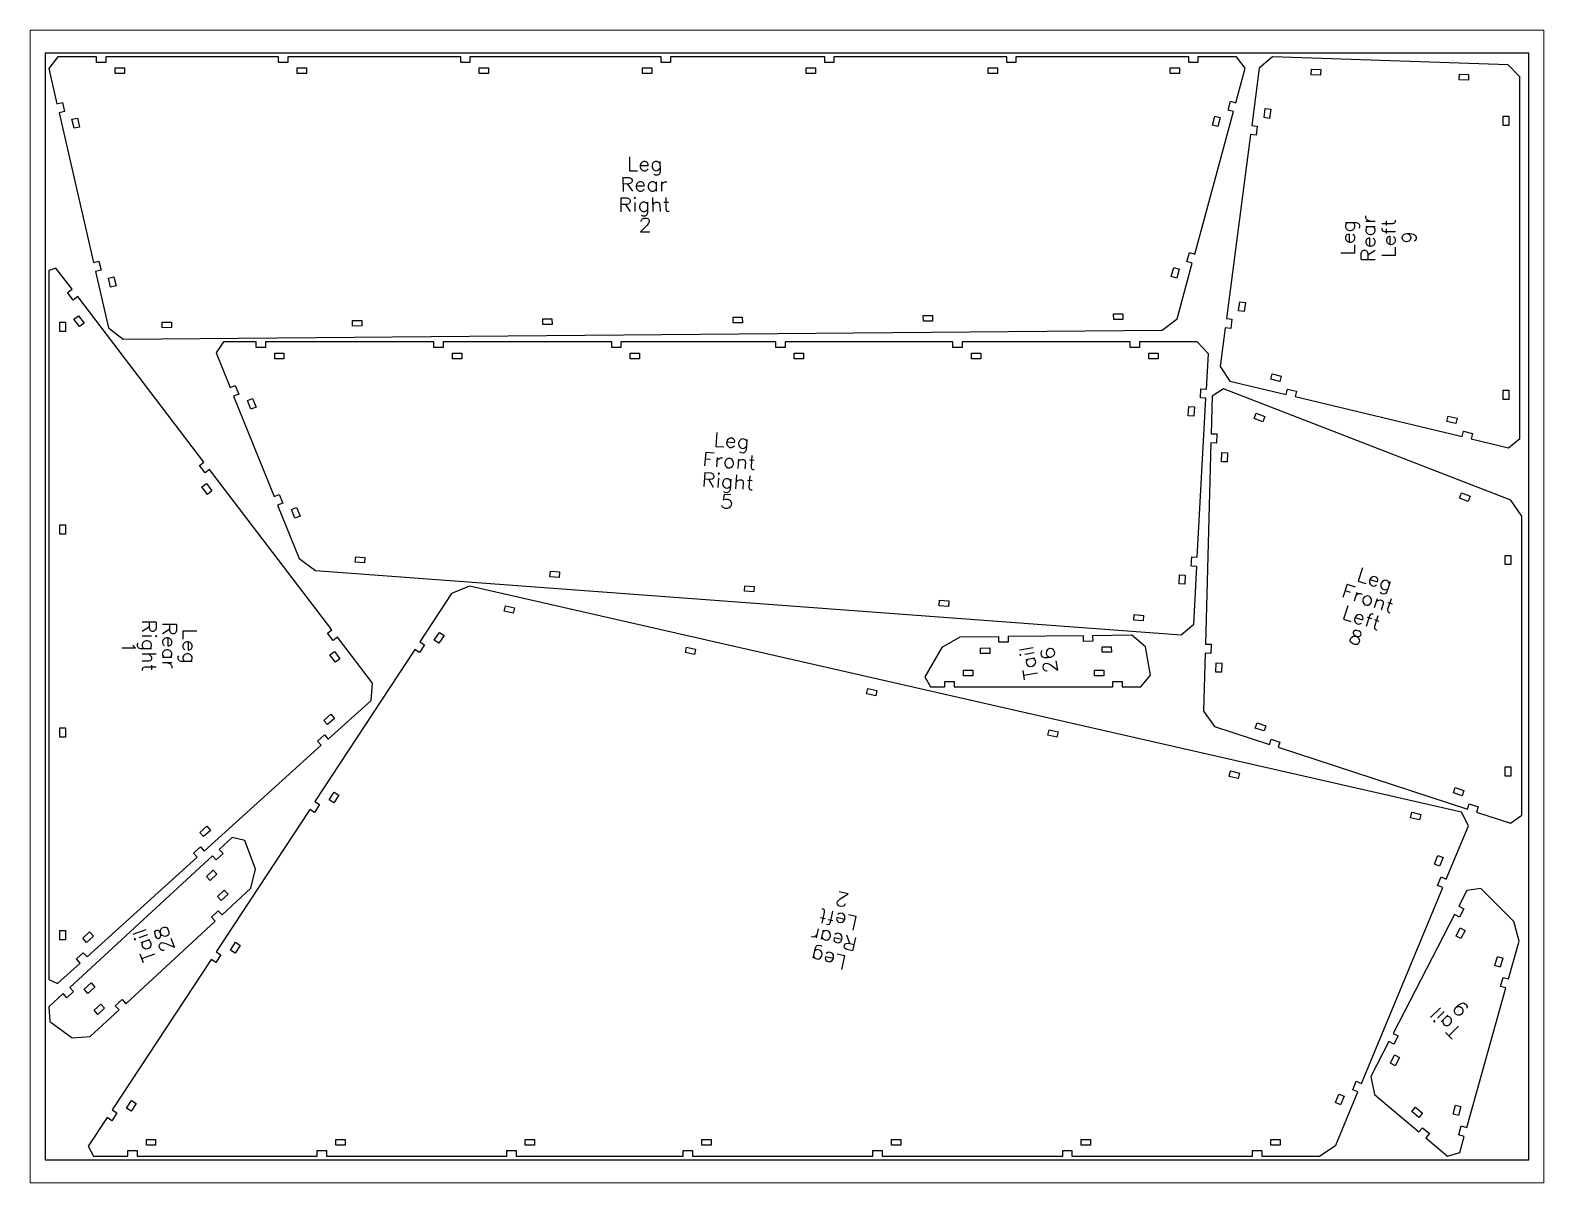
# Paper-space layout 'Layout' of a CAD drawing. Header units: millimetres, sheet in inches. Extents: x 0 to 10.5, y 0 to 8.
# The model-space entities are those that its viewports show. They can reach past a viewport. Long polylines and large blocks are cut down to what shows.
import ezdxf

# ---------------------------------------------------------------- set-up
doc = ezdxf.new("R2010")
doc.units = ezdxf.units.MM
doc.header["$MEASUREMENT"] = 0
for name, color, linetype, true_color in [('leg_front_left_cuts', 1, 'Continuous', 0xff0000), ('leg_front_left_marks', 2, 'Continuous', 0xffff00), ('leg_front_right_cuts', 1, 'Continuous', 0xff0000), ('leg_front_right_marks', 2, 'Continuous', 0xffff00), ('leg_rear_left_cuts', 1, 'Continuous', 0xff0000), ('leg_rear_left_marks', 2, 'Continuous', 0xffff00), ('leg_rear_right_cuts', 1, 'Continuous', 0xff0000), ('leg_rear_right_marks', 2, 'Continuous', 0xffff00), ('Sheet', 18, 'Continuous', 0x000000), ('tail_cuts', 1, 'Continuous', 0xff0000), ('tail_marks', 2, 'Continuous', 0xffff00)]:
    doc.layers.add(name, color=color, linetype=linetype, true_color=true_color)

msp = doc.modelspace()

# ---------------------------------------------------------------- linework, layer by layer
at = {"layer": 'leg_front_left_cuts', "color": 1, "true_color": 0xff0000}
for points in [[(630.51, 233.79), (660.12, 224.1), (661.05, 226.95), (665.8, 225.4), (664.87, 222.54), (766.93, 189.14), (767.87, 191.99), (772.62, 190.44), (771.69, 187.58), (790.17, 181.53), (796.21, 185.91), (796.21, 347.25), (790.29, 355.89), (635.36, 415.97), (629.27, 411.92), (628.72, 391.71), (631.72, 391.63), (631.58, 386.63), (628.58, 386.71), (625.63, 278.25), (628.63, 278.17), (628.49, 273.17), (625.5, 273.25), (624.65, 242.11)], [(657.57, 400.92), (656.49, 398.12), (651.83, 399.93), (652.91, 402.73)], [(634.44, 381.55), (637.44, 381.47), (637.31, 376.47), (634.31, 376.55)], [(768.4, 357.95), (767.31, 355.15), (762.65, 356.96), (763.74, 359.75)], [(790.21, 321.1), (787.21, 321.1), (787.21, 326.1), (790.21, 326.1)], [(631.36, 268.09), (634.36, 268.01), (634.22, 263.01), (631.22, 263.09)], [(652.48, 232.91), (653.41, 235.76), (658.16, 234.21), (657.23, 231.36)], [(790.21, 207.06), (787.21, 207.06), (787.21, 212.06), (790.21, 212.06)], [(759.3, 197.95), (760.23, 200.8), (764.98, 199.25), (764.05, 196.4)]]:
    msp.add_lwpolyline(points, close=True, dxfattribs=at)
at = {"layer": 'leg_front_left_marks', "color": 2, "true_color": 0xffff00}
for points in [[(710.32, 319.33), (707.99, 312.21)], [(701.98, 310.49), (699.65, 303.36)], [(701.98, 310.49), (706.39, 309.05)], [(707.99, 312.21), (712.06, 310.87)], [(714.31, 313.14), (714.09, 312.47)], [(714.09, 312.47), (714.09, 311.34)], [(714.09, 311.34), (714.55, 310.44)], [(714.98, 314.05), (714.31, 313.14)], [(714.31, 313.14), (718.38, 311.81)], [(714.55, 310.44), (715.12, 309.87)], [(715.88, 314.51), (714.98, 314.05)], [(716.67, 314.63), (715.88, 314.51)], [(717.69, 314.29), (716.67, 314.63)], [(716.93, 309.66), (717.83, 310.11)], [(718.26, 313.73), (717.69, 314.29)], [(718.49, 313.28), (718.26, 313.73)], [(718.38, 311.81), (718.61, 312.49)], [(718.61, 312.49), (718.49, 313.28)], [(720.42, 311.15), (720.2, 310.47)], [(720.2, 310.47), (720.2, 309.34)], [(721.09, 312.05), (720.42, 311.15)], [(721.99, 312.51), (721.09, 312.05)], [(722.78, 312.63), (721.99, 312.51)], [(723.8, 312.29), (722.78, 312.63)], [(725.16, 311.85), (723.38, 306.42)], [(724.37, 311.73), (723.8, 312.29)], [(724.83, 310.83), (724.37, 311.73)], [(700.87, 307.1), (703.58, 306.21)], [(707.31, 306.12), (705.76, 301.36)], [(706.65, 304.08), (707.32, 304.99)], [(707.32, 304.99), (708.22, 305.44)], [(708.22, 305.44), (709.01, 305.56)], [(709.01, 305.56), (710.03, 305.23)], [(710.72, 302.75), (710.5, 302.07)], [(710.5, 302.07), (710.5, 300.94)], [(711.39, 303.65), (710.72, 302.75)], [(712.29, 304.11), (711.39, 303.65)], [(713.08, 304.23), (712.29, 304.11)], [(714.1, 303.89), (713.08, 304.23)], [(714.67, 303.33), (714.1, 303.89)], [(715.13, 302.43), (714.67, 303.33)], [(715.12, 309.87), (716.14, 309.54)], [(715.13, 301.3), (715.13, 302.43)], [(716.14, 309.54), (716.93, 309.66)], [(718.17, 302.56), (716.62, 297.81)], [(719.08, 301.89), (719.87, 302.01)], [(719.87, 302.01), (720.89, 301.67)], [(720.45, 305.5), (719.88, 306.06)], [(720.2, 309.34), (720.66, 308.44)], [(721.47, 305.17), (720.45, 305.5)], [(720.66, 308.44), (721.23, 307.87)], [(721.23, 307.87), (722.25, 307.54)], [(722.26, 305.28), (721.47, 305.17)], [(722.25, 307.54), (723.04, 307.66)], [(722.71, 305.51), (722.26, 305.28)], [(723.38, 306.42), (722.71, 305.51)], [(723.04, 307.66), (723.94, 308.12)], [(725.74, 302.72), (723.85, 296.94)], [(702.29, 298.81), (699.96, 291.69)], [(707.85, 293.99), (706.95, 293.53)], [(708.64, 294.11), (707.85, 293.99)], [(709.66, 293.77), (708.64, 294.11)], [(710.23, 293.21), (709.66, 293.77)], [(710.5, 300.94), (710.96, 300.04)], [(710.96, 300.04), (711.53, 299.48)], [(711.53, 299.48), (712.55, 299.14)], [(712.55, 299.14), (713.34, 299.26)], [(713.34, 299.26), (714.24, 299.72)], [(714.74, 294.37), (714.07, 293.46)], [(714.24, 299.72), (714.91, 300.62)], [(715.53, 294.48), (714.74, 294.37)], [(714.91, 300.62), (715.13, 301.3)], [(716.21, 294.26), (715.53, 294.48)], [(717.73, 301.2), (719.08, 301.89)], [(721.46, 299.98), (720.35, 296.59)], [(720.89, 301.67), (721.46, 301.11)], [(721.46, 301.11), (721.46, 299.98)], [(723.85, 296.94), (723.86, 295.82)], [(723.86, 295.82), (724.43, 295.25)], [(723.94, 300.67), (726.32, 299.89)], [(724.43, 295.25), (725.1, 295.03)], [(699.96, 291.69), (704.03, 290.35)], [(706.06, 285.63), (705.5, 285.07)], [(706.28, 292.62), (706.06, 291.95)], [(706.06, 291.95), (706.06, 290.82)], [(706.06, 290.82), (706.52, 289.92)], [(707.19, 285.64), (706.06, 285.63)], [(706.95, 293.53), (706.28, 292.62)], [(706.28, 292.62), (710.35, 291.29)], [(706.52, 289.92), (707.09, 289.35)], [(707.09, 289.35), (708.11, 289.02)], [(708.54, 285.19), (707.19, 285.64)], [(708.11, 289.02), (708.9, 289.14)], [(708.9, 289.14), (709.8, 289.59)], [(710.46, 292.76), (710.23, 293.21)], [(710.35, 291.29), (710.57, 291.97)], [(710.57, 291.97), (710.46, 292.76)], [(714.07, 293.46), (712.18, 287.69)], [(712.72, 292.77), (715.09, 292)], [(718.58, 293.48), (716.7, 287.71)], [(716.7, 287.71), (716.7, 286.58)], [(716.7, 286.58), (717.27, 286.02)], [(716.79, 291.44), (719.16, 290.66)], [(717.27, 286.02), (717.95, 285.8)], [(703.6, 280.42), (703.93, 281.44)], [(703.72, 279.63), (703.6, 280.42)], [(703.95, 279.18), (703.72, 279.63)], [(703.93, 281.44), (704.5, 282.01)], [(704.85, 278.51), (703.95, 279.18)], [(704.5, 282.01), (705.4, 282.47)], [(706.21, 278.07), (704.85, 278.51)], [(705.5, 285.07), (705.27, 284.39)], [(705.27, 284.39), (705.39, 283.6)], [(705.39, 283.6), (705.96, 283.03)], [(705.4, 282.47), (706.53, 282.47)], [(705.96, 283.03), (707.21, 282.25)], [(707.34, 278.07), (706.21, 278.07)], [(706.53, 282.47), (708, 282.37)], [(707.21, 282.25), (708.11, 281.58)], [(707.79, 278.3), (707.34, 278.07)], [(708.35, 278.87), (707.79, 278.3)], [(708, 282.37), (708.79, 282.49)], [(708.11, 281.58), (708.57, 280.68)], [(708.69, 279.89), (708.35, 278.87)], [(709.45, 284.52), (708.54, 285.19)], [(708.57, 280.68), (708.69, 279.89)], [(708.79, 282.49), (709.35, 283.05)], [(709.35, 283.05), (709.57, 283.73)], [(709.57, 283.73), (709.45, 284.52)]]:
    msp.add_lwpolyline(points, dxfattribs=at)
at = {"layer": 'leg_front_right_cuts', "color": 1, "true_color": 0xff0000}
for points in [[(145.71, 317.96), (612.6, 283.18), (619.27, 289.05), (620.96, 320.15), (617.96, 320.31), (618.24, 325.31), (621.23, 325.15), (625.88, 410.83), (622.88, 410.99), (623.15, 415.99), (626.15, 415.82), (627.18, 434.85), (621.18, 441.19), (590.02, 441.19), (590.02, 438.19), (585.02, 438.19), (585.02, 441.19), (494.49, 441.19), (494.49, 438.19), (489.49, 438.19), (489.49, 441.19), (398.95, 441.19), (398.95, 438.19), (393.95, 438.19), (393.95, 441.19), (310.49, 441.19), (310.49, 438.19), (305.49, 438.19), (305.49, 441.19), (214.64, 441.19), (214.64, 438.19), (209.64, 438.19), (209.64, 441.19), (118.79, 441.19), (118.79, 438.19), (113.79, 438.19), (113.79, 441.19), (96.19, 441.19), (92.21, 435.3), (99.77, 416.57), (102.56, 417.69), (104.43, 413.06), (101.65, 411.93), (123.47, 357.84), (126.26, 358.97), (128.13, 354.33), (125.35, 353.21), (137, 324.32)], [(128.79, 435.19), (128.79, 432.19), (123.79, 432.19), (123.79, 435.19)], [(224.64, 435.19), (224.64, 432.19), (219.64, 432.19), (219.64, 435.19)], [(320.49, 435.19), (320.49, 432.19), (315.49, 432.19), (315.49, 435.19)], [(408.95, 435.19), (408.95, 432.19), (403.95, 432.19), (403.95, 435.19)], [(504.49, 435.19), (504.49, 432.19), (499.49, 432.19), (499.49, 435.19)], [(600.03, 435.19), (600.03, 432.19), (595.03, 432.19), (595.03, 435.19)], [(109.08, 409.54), (111.86, 410.67), (113.73, 406.03), (110.95, 404.91)], [(619.35, 401.17), (616.35, 401.33), (616.62, 406.33), (619.62, 406.16)], [(132.78, 350.82), (135.56, 351.94), (137.43, 347.3), (134.65, 346.18)], [(167.25, 322.37), (167.47, 325.37), (172.46, 324.99), (172.24, 322)], [(272.18, 314.56), (272.4, 317.55), (277.39, 317.18), (277.16, 314.19)], [(614.43, 310.49), (611.43, 310.65), (611.7, 315.65), (614.7, 315.48)], [(377.11, 306.74), (377.33, 309.73), (382.32, 309.36), (382.09, 306.37)], [(482.04, 298.92), (482.26, 301.91), (487.24, 301.54), (487.02, 298.55)], [(586.96, 291.11), (587.19, 294.1), (592.17, 293.73), (591.95, 290.73)]]:
    msp.add_lwpolyline(points, close=True, dxfattribs=at)
at = {"layer": 'leg_front_right_marks', "color": 2, "true_color": 0xffff00}
for points in [[(362.14, 392.38), (361.58, 384.9)], [(361.58, 384.9), (365.86, 384.59)], [(367.49, 387.33), (367.44, 386.62)], [(367.44, 386.62), (367.72, 385.52)], [(367.93, 388.37), (367.49, 387.33)], [(367.49, 387.33), (371.77, 387.01)], [(367.72, 385.52), (368.38, 384.76)], [(368.69, 389.03), (367.93, 388.37)], [(368.38, 384.76), (369.06, 384.35)], [(369.43, 389.34), (368.69, 389.03)], [(369.06, 384.35), (370.13, 384.27)], [(370.5, 389.26), (369.43, 389.34)], [(370.13, 384.27), (370.87, 384.57)], [(371.19, 388.85), (370.5, 389.26)], [(370.87, 384.57), (371.63, 385.23)], [(371.52, 388.46), (371.19, 388.85)], [(371.82, 387.73), (371.52, 388.46)], [(371.77, 387.01), (371.82, 387.73)], [(373.9, 386.85), (373.85, 386.14)], [(373.85, 386.14), (374.13, 385.05)], [(374.34, 387.9), (373.9, 386.85)], [(374.13, 385.05), (374.79, 384.28)], [(375.1, 388.56), (374.34, 387.9)], [(374.79, 384.28), (375.47, 383.87)], [(375.84, 388.86), (375.1, 388.56)], [(375.47, 383.87), (376.54, 383.79)], [(376.91, 388.78), (375.84, 388.86)], [(376.54, 383.79), (377.28, 384.1)], [(377.6, 388.37), (376.91, 388.78)], [(377.28, 384.1), (378.05, 384.76)], [(378.26, 387.61), (377.6, 388.37)], [(378.34, 388.67), (377.91, 382.98)], [(356.16, 381.8), (355.6, 374.32)], [(355.89, 378.24), (358.74, 378.02)], [(356.16, 381.8), (360.79, 381.45)], [(362.39, 378.83), (362.01, 373.84)], [(362.23, 376.69), (362.66, 377.73)], [(362.66, 377.73), (363.43, 378.39)], [(363.43, 378.39), (364.17, 378.7)], [(364.17, 378.7), (365.23, 378.62)], [(366.5, 376.37), (366.45, 375.66)], [(366.45, 375.66), (366.72, 374.57)], [(366.94, 377.42), (366.5, 376.37)], [(367.7, 378.08), (366.94, 377.42)], [(368.44, 378.38), (367.7, 378.08)], [(369.51, 378.3), (368.44, 378.38)], [(370.19, 377.89), (369.51, 378.3)], [(370.85, 377.13), (370.19, 377.89)], [(371.13, 376.03), (370.85, 377.13)], [(371.08, 375.32), (371.13, 376.03)], [(373.78, 377.98), (373.41, 373)], [(373.68, 376.56), (374.82, 377.55)], [(375.29, 381.38), (374.6, 381.79)], [(374.82, 377.55), (375.56, 377.85)], [(376.36, 381.3), (375.29, 381.38)], [(375.56, 377.85), (376.63, 377.77)], [(377.1, 381.6), (376.36, 381.3)], [(376.63, 377.77), (377.32, 377.36)], [(377.48, 381.93), (377.1, 381.6)], [(377.32, 377.36), (377.59, 376.27)], [(377.59, 376.27), (377.33, 372.71)], [(377.91, 382.98), (377.48, 381.93)], [(379.84, 377.53), (382.33, 377.35)], [(381.09, 379.95), (380.64, 373.89)], [(355.7, 370.8), (355.15, 363.32)], [(358.64, 367), (355.44, 367.24)], [(355.7, 370.8), (358.91, 370.56)], [(359.74, 367.28), (358.64, 367)], [(358.91, 370.56), (359.95, 370.13)], [(360.12, 367.61), (359.74, 367.28)], [(359.95, 370.13), (360.28, 369.75)], [(360.53, 368.29), (360.12, 367.61)], [(360.28, 369.75), (360.58, 369.01)], [(360.58, 369.01), (360.53, 368.29)], [(363, 367.75), (362.62, 362.77)], [(363.21, 370.6), (362.82, 370.27)], [(362.82, 370.27), (363.15, 369.89)], [(363.15, 369.89), (363.54, 370.22)], [(363.54, 370.22), (363.21, 370.6)], [(367.27, 367.44), (366.53, 367.13)], [(366.72, 374.57), (367.38, 373.8)], [(368.34, 367.36), (367.27, 367.44)], [(367.38, 373.8), (368.07, 373.39)], [(368.07, 373.39), (369.14, 373.31)], [(369.02, 366.95), (368.34, 367.36)], [(369.14, 373.31), (369.88, 373.62)], [(369.76, 367.25), (369.34, 361.55)], [(369.88, 373.62), (370.64, 374.28)], [(370.64, 374.28), (371.08, 375.32)], [(372.8, 369.53), (372.24, 362.05)], [(379.92, 369), (379.47, 362.95)], [(380.64, 373.89), (380.92, 372.8)], [(380.92, 372.8), (381.6, 372.39)], [(381.6, 372.39), (382.32, 372.33)], [(357.93, 367.05), (360.13, 362.95)], [(365.33, 365.43), (365.28, 364.72)], [(365.28, 364.72), (365.55, 363.62)], [(365.77, 366.47), (365.33, 365.43)], [(365.55, 363.62), (366.21, 362.86)], [(366.53, 367.13), (365.77, 366.47)], [(366.71, 359.96), (366.03, 360.37)], [(366.21, 362.86), (366.9, 362.45)], [(367.78, 359.88), (366.71, 359.96)], [(366.9, 362.45), (367.97, 362.37)], [(368.52, 360.18), (367.78, 359.88)], [(367.97, 362.37), (368.71, 362.67)], [(368.9, 360.51), (368.52, 360.18)], [(368.71, 362.67), (369.47, 363.33)], [(369.34, 361.55), (368.9, 360.51)], [(369.68, 366.18), (369.02, 366.95)], [(372.51, 365.61), (373.65, 366.6)], [(373.65, 366.6), (374.39, 366.91)], [(374.39, 366.91), (375.46, 366.83)], [(375.46, 366.83), (376.15, 366.42)], [(376.15, 366.42), (376.42, 365.32)], [(376.42, 365.32), (376.16, 361.76)], [(378.67, 366.59), (381.16, 366.4)], [(379.47, 362.95), (379.75, 361.85)], [(379.75, 361.85), (380.43, 361.44)], [(380.43, 361.44), (381.15, 361.39)], [(365.25, 352.26), (364.94, 353)], [(365.58, 351.88), (365.25, 352.26)], [(366.11, 359), (365.51, 355.82)], [(365.51, 355.82), (365.89, 356.15)], [(366.62, 351.44), (365.58, 351.88)], [(365.89, 356.15), (366.99, 356.43)], [(369.67, 358.73), (366.11, 359)], [(367.69, 351.36), (366.62, 351.44)], [(366.99, 356.43), (368.06, 356.35)], [(368.78, 351.64), (367.69, 351.36)], [(368.06, 356.35), (369.1, 355.91)], [(369.55, 352.3), (368.78, 351.64)], [(369.1, 355.91), (369.76, 355.15)], [(369.98, 353.34), (369.55, 352.3)], [(369.76, 355.15), (370.04, 354.05)], [(370.04, 354.05), (369.98, 353.34)]]:
    msp.add_lwpolyline(points, dxfattribs=at)
at = {"layer": 'leg_rear_left_cuts', "color": 1, "true_color": 0xff0000}
for points in [[(795.19, 389.04), (795.19, 584.17), (788.85, 590.73), (661.81, 595), (654.63, 588.92), (650.58, 558.03), (653.55, 557.64), (652.9, 552.68), (649.93, 553.07), (636.89, 453.81), (639.87, 453.42), (639.22, 448.46), (636.24, 448.85), (633.49, 427.91), (638.84, 420.14), (669.14, 412.88), (669.83, 415.8), (674.7, 414.63), (674, 411.72), (764.07, 390.14), (764.77, 393.06), (769.63, 391.9), (768.93, 388.98), (789.02, 384.17)], [(687.74, 588.12), (687.64, 585.13), (682.64, 585.29), (682.74, 588.29)], [(767.51, 585.44), (767.41, 582.44), (762.41, 582.61), (762.51, 585.61)], [(657.83, 567.17), (660.8, 566.78), (660.15, 561.82), (657.18, 562.21)], [(789.19, 558.02), (786.19, 558.02), (786.19, 563.02), (789.19, 563.02)], [(644.14, 462.94), (647.12, 462.55), (646.47, 457.59), (643.49, 457.98)], [(660.81, 421.05), (661.51, 423.96), (666.37, 422.8), (665.67, 419.88)], [(789.19, 410.19), (786.19, 410.19), (786.19, 415.19), (789.19, 415.19)], [(755.74, 398.31), (756.44, 401.22), (761.3, 400.06), (760.6, 397.14)], [(763.65, 187.53), (228.85, 309.42), (219.17, 305.52), (202.07, 279.49), (204.57, 277.84), (201.83, 273.66), (199.32, 275.31), (145.41, 193.26), (147.92, 191.61), (145.17, 187.44), (142.66, 189.08), (92.2, 112.28), (94.71, 110.64), (91.96, 106.46), (89.46, 108.11), (36.13, 26.94), (38.63, 25.29), (35.89, 21.11), (33.38, 22.76), (23.23, 7.31), (26.09, 2), (44.6, 2), (44.6, 5), (49.6, 5), (49.6, 2), (146.74, 2), (146.74, 5), (151.74, 5), (151.74, 2), (248.89, 2), (248.89, 5), (253.89, 5), (253.89, 2), (344.08, 2), (344.08, 5), (349.08, 5), (349.08, 2), (446.36, 2), (446.36, 5), (451.36, 5), (451.36, 2), (548.64, 2), (548.64, 5), (553.64, 5), (553.64, 2), (650.93, 2), (650.93, 5), (655.93, 5), (655.93, 2), (687.08, 2), (695.86, 7.87), (707.8, 36.64), (705.03, 37.79), (706.95, 42.4), (709.72, 41.25), (753.55, 146.87), (750.78, 148.02), (752.7, 152.64), (755.47, 151.49), (767.41, 180.26)], [(253.01, 297.76), (252.35, 294.83), (247.47, 295.95), (248.14, 298.87)], [(212.57, 284.55), (215.08, 282.91), (212.33, 278.73), (209.83, 280.37)], [(350.75, 275.48), (350.08, 272.56), (345.21, 273.67), (345.87, 276.6)], [(448.49, 253.21), (447.82, 250.28), (442.94, 251.4), (443.61, 254.32)], [(546.22, 230.93), (545.56, 228.01), (540.68, 229.12), (541.35, 232.05)], [(643.96, 208.66), (643.29, 205.73), (638.42, 206.85), (639.08, 209.77)], [(155.91, 198.32), (158.42, 196.68), (155.68, 192.5), (153.17, 194.15)], [(741.7, 186.38), (741.03, 183.46), (736.15, 184.57), (736.82, 187.49)], [(751.84, 158.41), (749.07, 159.56), (750.99, 164.17), (753.76, 163.02)], [(102.71, 117.35), (105.22, 115.7), (102.47, 111.52), (99.96, 113.17)], [(698.43, 29.7), (695.65, 30.85), (697.57, 35.47), (700.34, 34.32)], [(46.63, 32), (49.14, 30.35), (46.39, 26.17), (43.89, 27.82)], [(54.6, 8), (54.6, 11), (59.6, 11), (59.6, 8)], [(156.74, 8), (156.74, 11), (161.74, 11), (161.74, 8)], [(258.89, 8), (258.89, 11), (263.89, 11), (263.89, 8)], [(354.08, 8), (354.08, 11), (359.08, 11), (359.08, 8)], [(456.36, 8), (456.36, 11), (461.36, 11), (461.36, 8)], [(558.64, 8), (558.64, 11), (563.64, 11), (563.64, 8)], [(660.93, 8), (660.93, 11), (665.93, 11), (665.93, 8)]]:
    msp.add_lwpolyline(points, close=True, dxfattribs=at)
at = {"layer": 'leg_rear_left_marks', "color": 2, "true_color": 0xffff00}
for points in [[(712.15, 508.19), (712.15, 509.26)], [(712.51, 507.47), (712.15, 508.19)], [(712.15, 506.4), (717.15, 506.4)], [(713.22, 506.76), (712.51, 507.47)], [(714.3, 506.4), (713.22, 506.76)], [(723.15, 504.08), (723.15, 506.58)], [(727.8, 505.51), (728.15, 506.22)], [(728.15, 506.22), (728.15, 506.94)], [(701.15, 505.69), (706.87, 505.69)], [(701.51, 504.98), (701.15, 504.26)], [(701.15, 504.26), (701.15, 503.19)], [(701.15, 503.19), (701.51, 502.48)], [(701.51, 498.55), (701.15, 497.83)], [(701.15, 497.83), (701.15, 496.76)], [(702.22, 505.69), (701.51, 504.98)], [(701.51, 502.48), (702.22, 501.76)], [(701.87, 498.91), (701.51, 498.55)], [(702.58, 499.26), (701.87, 498.91)], [(702.22, 501.76), (703.29, 501.4)], [(703.29, 499.26), (702.58, 499.26)], [(703.29, 501.4), (704.01, 501.4)], [(703.29, 494.98), (703.29, 499.26)], [(704.01, 501.4), (705.08, 501.76)], [(705.8, 504.98), (705.08, 505.69)], [(705.08, 501.76), (705.79, 502.48)], [(705.79, 498.55), (705.08, 499.26)], [(705.79, 502.48), (706.15, 503.19)], [(706.15, 497.83), (705.79, 498.55)], [(706.15, 504.26), (705.8, 504.98)], [(706.15, 503.19), (706.15, 504.26)], [(706.15, 496.76), (706.15, 497.83)], [(706.87, 505.69), (707.94, 505.33)], [(707.94, 505.33), (708.3, 504.98)], [(708.65, 503.19), (708.29, 502.48)], [(708.3, 504.98), (708.65, 504.26)], [(708.65, 504.26), (708.65, 503.19)], [(712.15, 503.55), (717.15, 503.55)], [(712.51, 502.83), (712.15, 502.12)], [(712.15, 502.12), (712.15, 501.05)], [(712.15, 501.05), (712.51, 500.33)], [(713.22, 503.55), (712.51, 502.83)], [(712.51, 500.33), (713.22, 499.62)], [(713.22, 499.62), (714.29, 499.26)], [(714.29, 499.26), (715.01, 499.26)], [(715.01, 499.26), (716.08, 499.62)], [(716.8, 502.83), (716.08, 503.55)], [(716.08, 499.62), (716.79, 500.33)], [(716.79, 500.33), (717.15, 501.05)], [(717.15, 502.12), (716.8, 502.83)], [(717.15, 501.05), (717.15, 502.12)], [(720.65, 505.15), (726.72, 505.15)], [(720.65, 502.65), (720.65, 501.94)], [(720.65, 501.94), (721.01, 501.22)], [(721.01, 501.22), (722.08, 500.87)], [(722.08, 500.87), (728.15, 500.87)], [(723.15, 499.79), (723.15, 502.29)], [(724.58, 498.01), (723.87, 497.65)], [(725.29, 498.01), (724.58, 498.01)], [(725.29, 493.72), (725.29, 498.01)], [(726.72, 505.15), (727.8, 505.51)], [(727.79, 497.29), (727.08, 498.01)], [(731.65, 497.65), (732.01, 498.72)], [(732.01, 498.72), (732.72, 499.44)], [(732.72, 499.44), (734.15, 499.79)], [(734.15, 499.79), (735.22, 499.44)], [(734.15, 499.79), (735.94, 499.79)], [(735.22, 499.44), (735.94, 498.72)], [(735.94, 499.79), (737.72, 499.44)], [(735.94, 498.72), (736.29, 497.65)], [(737.72, 499.44), (738.79, 498.72)], [(738.79, 498.72), (739.15, 497.65)], [(701.15, 496.76), (701.51, 496.05)], [(701.51, 496.05), (702.22, 495.33)], [(702.22, 495.33), (703.29, 494.98)], [(703.29, 494.98), (704.01, 494.98)], [(704.01, 494.98), (705.08, 495.33)], [(705.08, 495.33), (705.79, 496.05)], [(705.79, 496.05), (706.15, 496.76)], [(706.15, 489.26), (706.15, 493.55)], [(709.65, 488.9), (710.01, 489.98)], [(710.01, 489.98), (710.36, 490.33)], [(710.36, 490.33), (711.08, 490.69)], [(711.08, 490.69), (711.79, 490.69)], [(711.79, 490.69), (712.51, 490.33)], [(712.51, 496.4), (712.15, 495.69)], [(712.15, 495.69), (712.15, 494.62)], [(712.15, 494.62), (712.51, 493.9)], [(712.87, 496.76), (712.51, 496.4)], [(712.51, 493.9), (713.22, 493.19)], [(712.51, 490.33), (712.86, 489.97)], [(712.86, 489.97), (713.22, 488.9)], [(713.58, 497.12), (712.87, 496.76)], [(713.22, 493.19), (714.29, 492.83)], [(713.22, 488.19), (717.15, 490.69)], [(714.29, 497.12), (713.58, 497.12)], [(714.29, 492.83), (714.29, 497.12)], [(714.29, 492.83), (715.01, 492.83)], [(715.01, 492.83), (716.08, 493.19)], [(716.79, 496.4), (716.08, 497.12)], [(716.08, 493.19), (716.79, 493.9)], [(717.15, 495.69), (716.79, 496.4)], [(716.79, 493.9), (717.15, 494.62)], [(717.15, 494.62), (717.15, 495.69)], [(723.51, 497.29), (723.15, 496.58)], [(723.15, 496.58), (723.15, 495.51)], [(723.15, 495.51), (723.51, 494.79)], [(723.87, 497.65), (723.51, 497.29)], [(723.51, 494.79), (724.22, 494.08)], [(724.22, 494.08), (725.29, 493.72)], [(725.29, 493.72), (726.01, 493.72)], [(726.01, 493.72), (727.08, 494.08)], [(727.08, 494.08), (727.79, 494.79)], [(728.15, 496.58), (727.79, 497.29)], [(727.79, 494.79), (728.15, 495.51)], [(728.15, 495.51), (728.15, 496.58)], [(728.15, 488.01), (728.15, 492.29)], [(731.65, 497.29), (731.65, 497.65)], [(732.01, 496.22), (731.65, 497.29)], [(732.72, 495.51), (732.01, 496.22)], [(733.79, 495.15), (732.72, 495.51)], [(734.15, 495.15), (733.79, 495.15)], [(735.22, 495.51), (734.15, 495.15)], [(735.94, 496.22), (735.22, 495.51)], [(736.29, 497.29), (735.94, 496.22)], [(736.29, 497.65), (736.29, 497.29)], [(738.79, 495.86), (738.08, 495.51)], [(739.15, 496.94), (738.79, 495.86)], [(739.15, 497.65), (739.15, 496.94)], [(698.65, 489.26), (706.15, 489.26)], [(709.65, 485.69), (709.65, 488.9)], [(709.65, 485.69), (717.15, 485.69)], [(713.22, 488.9), (713.22, 485.69)], [(720.65, 488.01), (728.15, 488.01)], [(427.09, 138.63), (427.25, 139.33)], [(427.25, 139.33), (427.76, 139.95)], [(427.76, 139.95), (428.69, 140.83)], [(432.97, 143.52), (428.09, 144.63)], [(428.69, 140.83), (432.97, 143.52)], [(419.55, 135.3), (418.86, 135.46)], [(418.93, 127.75), (420.28, 133.67)], [(420.17, 134.79), (419.55, 135.3)], [(420.28, 133.67), (420.17, 134.79)], [(423.42, 128.19), (424.77, 134.11)], [(426.92, 130.68), (426.77, 129.99)], [(431.1, 129.73), (426.92, 130.68)], [(427.28, 137.86), (427.09, 138.63)], [(427.55, 137.43), (427.28, 137.86)], [(428.18, 132.96), (427.32, 132.42)], [(428.17, 136.92), (427.55, 137.43)], [(429.56, 136.6), (428.17, 136.92)], [(428.95, 133.15), (428.18, 132.96)], [(430, 132.91), (428.95, 133.15)], [(430.33, 136.79), (429.56, 136.6)], [(430.61, 132.41), (430, 132.91)], [(430.76, 137.06), (430.33, 136.79)], [(431.15, 131.55), (430.61, 132.41)], [(431.27, 137.68), (430.76, 137.06)], [(431.26, 130.43), (431.15, 131.55)], [(431.35, 138.03), (431.27, 137.68)], [(437.31, 131.24), (433.13, 132.2)], [(435.64, 123.93), (437.31, 131.24)], [(415.82, 119.74), (416.93, 124.61)], [(420.53, 129.95), (418.09, 130.5)], [(418.6, 119.1), (419.71, 123.98)], [(420.33, 123.47), (419.48, 122.93)], [(421.11, 123.66), (420.33, 123.47)], [(422.15, 123.42), (421.11, 123.66)], [(421.36, 127.19), (422.06, 127.03)], [(422.06, 127.03), (422.84, 127.22)], [(422.77, 122.91), (422.15, 123.42)], [(424.71, 128.99), (422.27, 129.55)], [(423.31, 122.06), (422.77, 122.91)], [(422.84, 127.22), (423.42, 128.19)], [(426.77, 129.99), (426.95, 129.21)], [(426.95, 129.21), (427.22, 128.78)], [(427.22, 128.78), (427.84, 128.28)], [(427.84, 128.28), (428.88, 128.04)], [(428.88, 128.04), (429.66, 128.23)], [(429.66, 128.23), (430.52, 128.76)], [(430.52, 128.76), (431.1, 129.73)], [(431.1, 129.73), (431.26, 130.43)], [(414.07, 120.14), (413.03, 120.38)], [(414.06, 108.86), (415.34, 114.43)], [(414.85, 120.33), (414.07, 120.14)], [(415.71, 120.86), (414.85, 120.33)], [(415.34, 114.43), (415.92, 115.39)], [(416.29, 121.83), (415.71, 120.86)], [(415.92, 115.39), (416.35, 115.66)], [(416.35, 115.66), (417.13, 115.85)], [(417.13, 115.85), (418.17, 115.61)], [(418.17, 115.61), (418.79, 115.1)], [(418.84, 120.15), (419.38, 119.29)], [(419.38, 119.29), (419.99, 118.79)], [(419.99, 118.79), (421.04, 118.55)], [(421.04, 118.55), (421.81, 118.74)], [(421.81, 118.74), (422.67, 119.27)], [(422.67, 119.27), (423.26, 120.24)], [(423.26, 120.24), (423.42, 120.93)], [(423.42, 120.93), (423.31, 122.06)], [(425.35, 119.76), (425.19, 119.06)], [(425.19, 119.06), (425.38, 118.29)], [(429.52, 118.81), (425.35, 119.76)], [(425.38, 118.29), (425.64, 117.86)], [(425.64, 117.86), (426.26, 117.35)], [(426.6, 122.04), (425.74, 121.5)], [(426.26, 117.35), (427.31, 117.12)], [(427.37, 122.23), (426.6, 122.04)], [(427.31, 117.12), (428.08, 117.3)], [(428.42, 121.99), (427.37, 122.23)], [(428.08, 117.3), (428.94, 117.84)], [(429.04, 121.48), (428.42, 121.99)], [(428.94, 117.84), (429.52, 118.81)], [(429.57, 120.63), (429.04, 121.48)], [(429.52, 118.81), (429.68, 119.5)], [(429.68, 119.5), (429.57, 120.63)], [(430.9, 115.2), (431.06, 115.89)], [(431.09, 114.42), (430.9, 115.2)], [(431.06, 115.89), (431.56, 116.51)], [(431.35, 113.99), (431.09, 114.42)], [(431.56, 116.51), (431.99, 116.78)], [(431.99, 116.78), (433.12, 116.89)], [(433.81, 116.73), (432.25, 121.12)], [(433.12, 116.89), (436.25, 116.17)], [(435.45, 112.69), (437.12, 120)], [(414.3, 109.9), (414.84, 109.05)], [(414.84, 109.05), (415.46, 108.54)], [(415.79, 113.22), (414.94, 112.69)], [(415.46, 108.54), (416.5, 108.3)], [(416.57, 113.41), (415.79, 113.22)], [(416.5, 108.3), (417.28, 108.49)], [(417.61, 113.17), (416.57, 113.41)], [(417.28, 108.49), (418.13, 109.03)], [(418.23, 112.67), (417.61, 113.17)], [(418.13, 109.03), (418.72, 109.99)], [(418.77, 111.81), (418.23, 112.67)], [(418.72, 109.99), (418.88, 110.69)], [(418.88, 110.69), (418.77, 111.81)], [(420.81, 109.51), (420.65, 108.82)], [(420.65, 108.82), (420.84, 108.04)], [(424.99, 108.56), (420.81, 109.51)], [(420.84, 108.04), (421.11, 107.61)], [(421.11, 107.61), (421.72, 107.11)], [(422.06, 111.79), (421.2, 111.26)], [(421.72, 107.11), (422.77, 106.87)], [(422.84, 111.98), (422.06, 111.79)], [(422.77, 106.87), (423.54, 107.06)], [(423.88, 111.74), (422.84, 111.98)], [(423.54, 107.06), (424.4, 107.59)], [(424.5, 111.24), (423.88, 111.74)], [(424.4, 107.59), (424.99, 108.56)], [(425.03, 110.38), (424.5, 111.24)], [(424.99, 108.56), (425.14, 109.26)], [(425.14, 109.26), (425.03, 110.38)], [(431.19, 110.07), (427.01, 111.03)], [(429.52, 102.76), (431.19, 110.07)], [(432.32, 113.41), (431.35, 113.99)], [(435.45, 112.69), (432.32, 113.41)]]:
    msp.add_lwpolyline(points, dxfattribs=at)
at = {"layer": 'leg_rear_right_cuts', "color": 1, "true_color": 0xff0000}
for points in [[(42, 442.73), (602.33, 447.53), (610.35, 453.71), (618.52, 483.77), (615.62, 484.56), (616.93, 489.39), (619.83, 488.6), (640.71, 565.46), (637.82, 566.24), (639.13, 571.07), (642.02, 570.28), (647.07, 588.87), (642.39, 595), (621.58, 595), (621.58, 592), (616.58, 592), (616.58, 595), (523.45, 595), (523.45, 592), (518.45, 592), (518.45, 595), (425.32, 595), (425.32, 592), (420.32, 592), (420.32, 595), (337.16, 595), (337.16, 592), (332.16, 592), (332.16, 595), (229.06, 595), (229.06, 592), (224.06, 592), (224.06, 595), (130.92, 595), (130.92, 592), (125.92, 592), (125.92, 595), (32.79, 595), (32.79, 592), (27.79, 592), (27.79, 595), (6.93, 595), (2, 588.81), (6.39, 569.73), (9.32, 570.41), (10.44, 565.53), (7.52, 564.86), (26.11, 484.1), (29.04, 484.77), (30.16, 479.9), (27.24, 479.22), (34.23, 448.87)], [(42.79, 589), (42.79, 586), (37.79, 586), (37.79, 589)], [(140.92, 589), (140.92, 586), (135.92, 586), (135.92, 589)], [(239.06, 589), (239.06, 586), (234.06, 586), (234.06, 589)], [(327.16, 589), (327.16, 586), (322.16, 586), (322.16, 589)], [(415.32, 589), (415.32, 586), (410.32, 586), (410.32, 589)], [(513.45, 589), (513.45, 586), (508.45, 586), (508.45, 589)], [(611.58, 589), (611.58, 586), (606.58, 586), (606.58, 589)], [(14.48, 561.33), (17.41, 562.01), (18.53, 557.13), (15.61, 556.46)], [(632.3, 557.38), (629.4, 558.17), (630.71, 562.99), (633.61, 562.21)], [(2, 479.7), (2, 97.25), (6.71, 95.16), (18.9, 106.17), (16.89, 108.4), (20.6, 111.75), (22.61, 109.53), (82.03, 163.21), (80.02, 165.44), (83.73, 168.79), (85.74, 166.57), (148.89, 223.62), (146.87, 225.84), (150.58, 229.2), (152.6, 226.97), (175.71, 247.85), (176.57, 257.16), (157.68, 281.93), (155.29, 280.11), (152.26, 284.09), (154.65, 285.9), (88.68, 372.4), (86.29, 370.59), (83.26, 374.56), (85.64, 376.38), (17.56, 465.64), (15.18, 463.83), (12.15, 467.8), (14.53, 469.62), (5.85, 481)], [(34.2, 475.7), (37.13, 476.37), (38.25, 471.5), (35.33, 470.82)], [(610.1, 475.7), (607.21, 476.48), (608.52, 481.31), (611.41, 480.52)], [(8, 451.91), (11, 451.91), (11, 446.91), (8, 446.91)], [(20.97, 451.29), (18.58, 449.47), (15.55, 453.45), (17.93, 455.27)], [(63.1, 448.91), (63.07, 451.91), (68.07, 451.96), (68.1, 448.96)], [(165.7, 449.79), (165.68, 452.79), (170.68, 452.84), (170.7, 449.84)], [(268.31, 450.67), (268.29, 453.67), (273.29, 453.71), (273.31, 450.71)], [(370.92, 451.55), (370.89, 454.55), (375.89, 454.59), (375.92, 451.59)], [(473.53, 452.43), (473.5, 455.43), (478.5, 455.47), (478.53, 452.47)], [(576.13, 453.31), (576.11, 456.31), (581.11, 456.35), (581.13, 453.35)], [(89.97, 360.81), (87.58, 359), (84.55, 362.97), (86.94, 364.79)], [(8, 342.5), (11, 342.5), (11, 337.5), (8, 337.5)], [(158.97, 270.34), (156.59, 268.52), (153.55, 272.5), (155.94, 274.31)], [(152.28, 234.77), (150.27, 237), (153.98, 240.35), (155.99, 238.13)], [(8, 233.08), (11, 233.08), (11, 228.08), (8, 228.08)], [(85.43, 174.37), (83.42, 176.6), (87.13, 179.95), (89.14, 177.72)], [(8, 123.67), (11, 123.67), (11, 118.67), (8, 118.67)], [(22.3, 117.33), (20.29, 119.56), (24, 122.91), (26.01, 120.68)]]:
    msp.add_lwpolyline(points, close=True, dxfattribs=at)
at = {"layer": 'leg_rear_right_marks', "color": 2, "true_color": 0xffff00}
for points in [[(315.04, 540.99), (315.1, 533.49)], [(323.63, 538.57), (322.56, 538.56)], [(324.35, 538.22), (323.63, 538.57)], [(328.99, 538.61), (328.27, 538.25)], [(330.06, 538.62), (328.99, 538.61)], [(330.77, 538.27), (330.06, 538.62)], [(331.49, 538.64), (331.53, 532.92)], [(315.1, 533.49), (319.39, 533.53)], [(321.14, 537.48), (320.79, 536.4)], [(320.79, 536.4), (325.08, 536.44)], [(320.79, 536.4), (320.8, 535.69)], [(320.8, 535.69), (321.16, 534.62)], [(321.85, 538.2), (321.14, 537.48)], [(321.16, 534.62), (321.88, 533.91)], [(322.56, 538.56), (321.85, 538.2)], [(321.88, 533.91), (322.6, 533.56)], [(322.6, 533.56), (323.67, 533.57)], [(323.67, 533.57), (324.38, 533.93)], [(324.71, 537.86), (324.35, 538.22)], [(324.38, 533.93), (325.09, 534.65)], [(325.07, 537.15), (324.71, 537.86)], [(325.08, 536.44), (325.07, 537.15)], [(327.57, 537.53), (327.22, 536.46)], [(327.22, 536.46), (327.22, 535.74)], [(327.22, 535.74), (327.59, 534.67)], [(328.27, 538.25), (327.57, 537.53)], [(327.59, 534.67), (328.31, 533.96)], [(328.31, 533.96), (329.03, 533.61)], [(329.05, 531.11), (328.33, 531.47)], [(329.03, 533.61), (330.1, 533.62)], [(330.12, 531.12), (329.05, 531.11)], [(330.1, 533.62), (330.81, 533.99)], [(330.83, 531.49), (330.12, 531.12)], [(331.49, 537.56), (330.77, 538.27)], [(330.81, 533.99), (331.52, 534.71)], [(331.19, 531.85), (330.83, 531.49)], [(331.53, 532.92), (331.19, 531.85)], [(311.56, 529.96), (314.77, 529.99)], [(311.56, 529.96), (311.62, 522.46)], [(314.8, 526.42), (311.59, 526.39)], [(314.09, 526.41), (316.62, 522.51)], [(314.77, 529.99), (315.85, 529.64)], [(315.87, 526.79), (314.8, 526.42)], [(315.85, 529.64), (316.21, 529.29)], [(316.23, 527.15), (315.87, 526.79)], [(316.21, 529.29), (316.57, 528.58)], [(316.58, 527.86), (316.23, 527.15)], [(316.57, 528.58), (316.58, 527.86)], [(319.09, 526.46), (318.74, 525.38)], [(318.74, 525.38), (323.03, 525.42)], [(318.74, 525.38), (318.75, 524.67)], [(318.75, 524.67), (319.11, 523.6)], [(319.8, 527.18), (319.09, 526.46)], [(319.11, 523.6), (319.83, 522.89)], [(320.51, 527.54), (319.8, 527.18)], [(319.83, 522.89), (320.55, 522.54)], [(321.58, 527.55), (320.51, 527.54)], [(320.55, 522.54), (321.62, 522.55)], [(322.3, 527.2), (321.58, 527.55)], [(321.62, 522.55), (322.33, 522.91)], [(322.66, 526.84), (322.3, 527.2)], [(322.33, 522.91), (323.04, 523.63)], [(323.02, 526.13), (322.66, 526.84)], [(323.03, 525.42), (323.02, 526.13)], [(325.52, 526.51), (325.17, 525.44)], [(325.17, 525.44), (325.18, 524.72)], [(325.18, 524.72), (325.54, 523.66)], [(326.23, 527.23), (325.52, 526.51)], [(325.54, 523.66), (326.26, 522.95)], [(326.94, 527.6), (326.23, 527.23)], [(326.26, 522.95), (326.98, 522.6)], [(328.01, 527.6), (326.94, 527.6)], [(326.98, 522.6), (328.05, 522.61)], [(328.73, 527.25), (328.01, 527.6)], [(328.05, 522.61), (328.76, 522.97)], [(329.45, 526.55), (328.73, 527.25)], [(328.76, 522.97), (329.47, 523.69)], [(329.44, 527.62), (329.48, 522.62)], [(332.29, 527.64), (332.34, 522.64)], [(332.31, 525.5), (332.66, 526.57)], [(332.66, 526.57), (333.37, 527.29)], [(333.37, 527.29), (334.08, 527.66)], [(334.08, 527.66), (335.15, 527.67)], [(310.4, 518.95), (313.62, 518.98)], [(310.4, 518.95), (310.47, 511.45)], [(313.65, 515.41), (310.43, 515.38)], [(312.93, 515.4), (315.47, 511.5)], [(313.62, 518.98), (314.69, 518.63)], [(314.72, 515.78), (313.65, 515.41)], [(314.69, 518.63), (315.05, 518.28)], [(315.07, 516.14), (314.72, 515.78)], [(315.05, 518.28), (315.42, 517.57)], [(315.42, 516.85), (315.07, 516.14)], [(315.42, 517.57), (315.42, 516.85)], [(317.9, 519.38), (317.55, 519.02)], [(317.55, 519.02), (317.91, 518.66)], [(318.26, 519.02), (317.9, 519.38)], [(317.91, 518.66), (318.26, 519.02)], [(317.92, 516.52), (317.97, 511.52)], [(320.79, 515.47), (320.44, 514.4)], [(320.44, 514.4), (320.45, 513.68)], [(321.5, 516.19), (320.79, 515.47)], [(322.21, 516.55), (321.5, 516.19)], [(323.28, 516.56), (322.21, 516.55)], [(324, 516.21), (323.28, 516.56)], [(324.72, 515.5), (324, 516.21)], [(324.71, 516.58), (324.76, 510.86)], [(327.55, 519.1), (327.61, 511.6)], [(327.58, 515.17), (328.64, 516.25)], [(328.64, 516.25), (329.35, 516.62)], [(329.35, 516.62), (330.42, 516.63)], [(330.42, 516.63), (331.14, 516.27)], [(331.14, 516.27), (331.51, 515.21)], [(331.51, 515.21), (331.54, 511.63)], [(333.64, 516.65), (336.14, 516.67)], [(334.69, 519.16), (334.74, 513.09)], [(320.45, 513.68), (320.82, 512.61)], [(320.82, 512.61), (321.54, 511.91)], [(321.4, 506.62), (321.75, 507.34)], [(321.41, 506.26), (321.4, 506.62)], [(321.54, 511.91), (322.25, 511.56)], [(322.27, 509.06), (321.56, 509.41)], [(321.75, 507.34), (322.11, 507.7)], [(322.11, 507.7), (322.82, 508.06)], [(322.25, 511.56), (323.32, 511.56)], [(323.35, 509.06), (322.27, 509.06)], [(322.82, 508.06), (324.25, 508.07)], [(323.32, 511.56), (324.04, 511.93)], [(324.06, 509.43), (323.35, 509.06)], [(324.04, 511.93), (324.74, 512.65)], [(324.41, 509.79), (324.06, 509.43)], [(324.25, 508.07), (324.96, 507.72)], [(324.76, 510.86), (324.41, 509.79)], [(324.96, 507.72), (325.32, 507.37)], [(325.32, 507.37), (325.69, 506.66)], [(325.69, 505.94), (325.34, 505.22)], [(325.69, 506.66), (325.69, 505.94)], [(334.74, 513.09), (335.11, 512.02)], [(335.11, 512.02), (335.82, 511.67)], [(335.82, 511.67), (336.54, 511.68)], [(324.64, 504.15), (321.1, 500.54)], [(321.1, 500.54), (326.1, 500.59)], [(325.34, 505.22), (324.64, 504.15)], [(59.79, 290.01), (52.29, 290.01)], [(56.22, 287.51), (52.29, 285.01)], [(56.22, 286.79), (56.22, 290.01)], [(56.57, 285.72), (56.22, 286.79)], [(56.93, 285.37), (56.57, 285.72)], [(59.43, 285.72), (59.07, 285.37)], [(59.79, 286.79), (59.43, 285.72)], [(59.79, 290.01), (59.79, 286.79)], [(70.79, 288.76), (63.29, 288.76)], [(67.22, 286.26), (63.29, 283.76)], [(67.22, 285.54), (67.22, 288.76)], [(70.79, 288.76), (70.79, 285.54)], [(47.36, 277.87), (47.72, 277.15)], [(49.79, 278.22), (50.15, 278.94)], [(49.79, 277.15), (49.79, 278.22)], [(57.29, 282.51), (52.29, 282.51)], [(52.65, 278.94), (52.29, 278.22)], [(52.29, 278.22), (52.29, 277.15)], [(53.36, 279.65), (52.65, 278.94)], [(54.43, 280.01), (53.36, 279.65)], [(55.15, 280.01), (54.43, 280.01)], [(56.22, 279.65), (55.15, 280.01)], [(56.93, 278.94), (56.22, 279.65)], [(57.65, 285.01), (56.93, 285.37)], [(57.29, 278.22), (56.93, 278.94)], [(57.29, 277.15), (57.29, 278.22)], [(58.36, 285.01), (57.65, 285.01)], [(59.07, 285.37), (58.36, 285.01)], [(59.79, 282.87), (59.43, 282.51)], [(59.43, 282.51), (59.79, 282.15)], [(60.15, 282.51), (59.79, 282.87)], [(59.79, 282.15), (60.15, 282.51)], [(63.65, 280.54), (63.29, 279.83)], [(63.29, 279.83), (63.29, 278.76)], [(63.29, 278.76), (63.65, 278.04)], [(64.36, 281.26), (63.65, 280.54)], [(63.65, 278.04), (64.36, 277.33)], [(65.43, 281.62), (64.36, 281.26)], [(66.15, 281.62), (65.43, 281.62)], [(66.15, 281.62), (66.15, 277.33)], [(67.22, 281.26), (66.15, 281.62)], [(66.86, 277.33), (67.57, 277.69)], [(67.57, 284.47), (67.22, 285.54)], [(67.93, 280.54), (67.22, 281.26)], [(67.93, 284.12), (67.57, 284.47)], [(67.57, 277.69), (67.93, 278.04)], [(68.65, 283.76), (67.93, 284.12)], [(68.29, 279.83), (67.93, 280.54)], [(67.93, 278.04), (68.29, 278.76)], [(68.29, 278.76), (68.29, 279.83)], [(69.36, 283.76), (68.65, 283.76)], [(70.07, 284.12), (69.36, 283.76)], [(70.43, 284.47), (70.07, 284.12)], [(70.79, 285.54), (70.43, 284.47)], [(81.79, 285.19), (74.29, 285.19)], [(74.29, 285.19), (74.29, 280.9)], [(74.65, 278.4), (74.29, 277.69)], [(74.29, 277.69), (74.29, 276.62)], [(75.36, 279.12), (74.65, 278.4)], [(76.43, 279.47), (75.36, 279.12)], [(77.15, 279.47), (76.43, 279.47)], [(77.15, 279.47), (77.15, 275.19)], [(78.22, 279.12), (77.15, 279.47)], [(78.93, 278.4), (78.22, 279.12)], [(79.29, 277.69), (78.93, 278.4)], [(79.29, 276.62), (79.29, 277.69)], [(48.79, 276.08), (41.29, 276.08)], [(47.72, 277.15), (48.79, 276.08)], [(50.15, 276.44), (49.79, 277.15)], [(50.5, 276.08), (50.15, 276.44)], [(51.57, 275.72), (50.5, 276.08)], [(57.29, 275.72), (51.57, 275.72)], [(52.29, 277.15), (52.65, 276.44)], [(59.79, 272.87), (52.29, 272.87)], [(52.65, 276.44), (53.36, 275.72)], [(55.86, 272.87), (56.93, 271.79)], [(56.93, 269.29), (55.86, 268.94)], [(56.22, 275.72), (56.93, 276.44)], [(56.93, 276.44), (57.29, 277.15)], [(56.93, 271.79), (57.29, 271.08)], [(57.29, 270.01), (56.93, 269.29)], [(57.29, 271.08), (57.29, 270.01)], [(63.65, 274.12), (63.29, 273.4)], [(63.29, 273.4), (63.29, 272.33)], [(63.29, 272.33), (63.65, 271.62)], [(68.29, 270.9), (63.29, 270.9)], [(64.36, 274.83), (63.65, 274.12)], [(63.65, 271.62), (64.36, 270.9)], [(65.43, 275.19), (64.36, 274.83)], [(66.15, 275.19), (65.43, 275.19)], [(66.15, 277.33), (66.86, 277.33)], [(67.22, 274.83), (66.15, 275.19)], [(67.93, 274.12), (67.22, 274.83)], [(67.22, 270.9), (67.93, 271.62)], [(68.29, 273.4), (67.93, 274.12)], [(67.93, 271.62), (68.29, 272.33)], [(68.29, 272.33), (68.29, 273.4)], [(71.79, 271.26), (72.15, 271.97)], [(71.79, 270.19), (71.79, 271.26)], [(72.15, 269.47), (71.79, 270.19)], [(72.5, 269.12), (72.15, 269.47)], [(74.29, 276.62), (74.65, 275.9)], [(74.65, 271.97), (74.29, 271.26)], [(74.29, 271.26), (74.29, 270.19)], [(74.29, 270.19), (74.65, 269.47)], [(74.65, 275.9), (75.36, 275.19)], [(75.36, 272.69), (74.65, 271.97)], [(74.65, 269.47), (75.36, 268.76)], [(76.43, 273.04), (75.36, 272.69)], [(77.15, 273.04), (76.43, 273.04)], [(77.15, 275.19), (77.86, 275.19)], [(78.22, 272.69), (77.15, 273.04)], [(77.86, 275.19), (78.57, 275.54)], [(78.93, 271.97), (78.22, 272.69)], [(78.22, 268.76), (78.93, 269.47)], [(78.57, 275.54), (78.93, 275.9)], [(78.93, 275.9), (79.29, 276.62)], [(79.29, 271.26), (78.93, 271.97)], [(78.93, 269.47), (79.29, 270.19)], [(79.29, 270.19), (79.29, 271.26)], [(55.86, 268.94), (52.29, 268.94)], [(52.65, 265.37), (52.29, 264.65)], [(52.29, 264.65), (52.29, 263.94)], [(53.72, 265.72), (52.65, 265.37)], [(59.79, 265.72), (53.72, 265.72)], [(57.29, 266.79), (57.29, 264.29)], [(68.29, 268.04), (63.29, 268.04)], [(66.15, 268.04), (67.22, 267.69)], [(67.22, 267.69), (67.93, 266.97)], [(67.93, 266.97), (68.29, 266.26)], [(68.29, 266.26), (68.29, 265.19)], [(73.57, 268.76), (72.5, 269.12)], [(79.29, 268.76), (73.57, 268.76)]]:
    msp.add_lwpolyline(points, dxfattribs=at)
at = {"layer": 'Sheet', "color": 18, "true_color": 0x000000}
msp.add_lwpolyline([(0, 0), (800, 0), (800, 597), (0, 597)], close=True, dxfattribs=at)
at = {"layer": 'tail_cuts', "color": 1, "true_color": 0xff0000}
for points in [[(596, 261.39), (593.37, 276.77), (585.95, 282.96), (564.8, 282.73), (564.83, 279.73), (559.83, 279.67), (559.8, 282.67), (519.25, 282.23), (519.29, 279.23), (514.29, 279.18), (514.25, 282.18), (493.11, 281.95), (483.55, 276.4), (474.29, 260.61), (477.43, 255.13), (485.15, 255.13), (485.15, 258.13), (490.15, 258.13), (490.15, 255.13), (575.75, 255.13), (575.75, 258.13), (580.75, 258.13), (580.75, 255.13), (590.72, 255.13)], [(509.32, 276.12), (509.35, 273.12), (504.35, 273.07), (504.32, 276.07)], [(574.86, 276.83), (574.89, 273.84), (569.89, 273.78), (569.86, 276.78)], [(495.15, 261.13), (495.15, 264.13), (500.15, 264.13), (500.15, 261.13)], [(565.75, 261.13), (565.75, 264.13), (570.75, 264.13), (570.75, 261.13)], [(113.4, 156.77), (107.76, 172.27), (100.93, 173.93), (93.91, 167.45), (95.94, 165.24), (92.27, 161.85), (90.23, 164.05), (13.34, 93.04), (15.38, 90.84), (11.7, 87.45), (9.67, 89.65), (2, 82.57), (2.49, 74.55), (14.5, 65.89), (24.32, 66.49), (39.85, 80.84), (37.82, 83.05), (41.49, 86.44), (43.53, 84.23), (91.7, 128.75), (89.67, 130.95), (93.34, 134.34), (95.38, 132.14), (110.91, 146.49)], [(90.63, 156.25), (92.67, 154.05), (88.99, 150.66), (86.96, 152.86)], [(94.98, 139.94), (92.94, 142.14), (96.62, 145.53), (98.65, 143.33)], [(791.91, 128.54), (774.02, 146.43), (766.62, 145.27), (762.25, 136.81), (764.92, 135.44), (762.62, 130.99), (759.96, 132.37), (726.85, 68.2), (729.52, 66.83), (727.23, 62.38), (724.56, 63.76), (714.86, 44.96), (716.8, 35.22), (740.66, 15.06), (742.6, 17.35), (746.42, 14.12), (744.48, 11.83), (756.12, 2), (762.69, 4.02), (765.11, 12.64), (762.22, 13.45), (763.57, 18.26), (766.46, 17.45), (787.61, 92.76), (784.73, 93.57), (786.08, 98.38), (788.97, 97.57), (794.69, 117.93)], [(763, 125.17), (765.66, 123.8), (763.37, 119.35), (760.7, 120.73)], [(784.54, 104.01), (781.65, 104.82), (783.01, 109.63), (785.89, 108.82)], [(24.76, 95.42), (26.79, 93.22), (23.12, 89.82), (21.09, 92.03)], [(28.44, 78.46), (26.4, 80.67), (30.07, 84.06), (32.11, 81.86)], [(727.6, 56.56), (730.27, 55.19), (727.97, 50.75), (725.31, 52.12)], [(736.9, 26.1), (738.83, 28.39), (742.65, 25.16), (740.72, 22.87)], [(762.04, 23.89), (759.15, 24.7), (760.5, 29.51), (763.39, 28.7)]]:
    msp.add_lwpolyline(points, close=True, dxfattribs=at)
at = {"layer": 'tail_marks', "color": 2, "true_color": 0xffff00}
for points in [[(525.32, 275.2), (532.72, 276.47)], [(525.75, 272.73), (525.46, 272.32)], [(525.46, 272.32), (525.87, 272.03)], [(526.16, 272.44), (525.75, 272.73)], [(525.87, 272.03), (526.16, 272.44)], [(528.27, 272.81), (533.2, 273.65)], [(528.75, 269.99), (533.68, 270.83)], [(529.23, 269.35), (529, 268.58)], [(529.81, 270.17), (529.23, 269.35)], [(533.45, 270.07), (532.63, 270.65)], [(533.92, 269.43), (533.45, 270.07)], [(534.1, 268.37), (533.92, 269.43)], [(537, 274.3), (536.83, 273.19)], [(536.83, 273.19), (536.95, 272.48)], [(536.95, 272.48), (537.48, 271.49)], [(537.64, 274.77), (537, 274.3)], [(537.48, 271.49), (538.66, 270.96)], [(538.66, 270.96), (540.48, 270.91)], [(539.88, 274.43), (539.71, 273.32)], [(539.71, 273.32), (539.77, 272.96)], [(539.77, 272.96), (540.3, 271.97)], [(540.46, 275.26), (539.88, 274.43)], [(540.3, 271.97), (541.12, 271.39)], [(541.46, 275.79), (540.46, 275.26)], [(540.48, 270.91), (542.24, 271.21)], [(541.12, 271.39), (542.24, 271.21)], [(541.81, 275.85), (541.46, 275.79)], [(542.92, 275.68), (541.81, 275.85)], [(542.24, 271.21), (543.59, 271.81)], [(543.75, 275.1), (542.92, 275.68)], [(543.59, 271.81), (544.17, 272.63)], [(544.28, 274.1), (543.75, 275.1)], [(544.17, 272.63), (544.34, 273.75)], [(544.34, 273.75), (544.28, 274.1)], [(528.1, 259.01), (527.26, 263.93)], [(527.68, 261.47), (535.07, 262.74)], [(529, 268.58), (529.18, 267.53)], [(529.18, 267.53), (529.65, 266.88)], [(529.65, 266.88), (530.47, 266.3)], [(530.47, 266.3), (531.59, 266.13)], [(531.59, 266.13), (532.29, 266.25)], [(532.29, 266.25), (533.29, 266.78)], [(533.29, 266.78), (533.87, 267.61)], [(533.87, 267.61), (534.1, 268.37)], [(538.04, 266.15), (538.27, 266.91)], [(538.28, 264.74), (538.04, 266.15)], [(538.27, 266.91), (538.56, 267.32)], [(538.75, 264.09), (538.28, 264.74)], [(538.56, 267.32), (539.2, 267.79)], [(539.16, 263.8), (538.75, 264.09)], [(539.93, 263.57), (539.16, 263.8)], [(539.2, 267.79), (539.91, 267.92)], [(539.91, 267.92), (540.67, 267.68)], [(540.28, 263.63), (539.93, 263.57)], [(540.67, 267.68), (541.85, 267.16)], [(541.85, 267.16), (545.97, 264.24)], [(545.97, 264.24), (545.13, 269.17)], [(47.41, 121.74), (54.45, 124.3)], [(59.61, 123.52), (59.06, 122.94)], [(59.06, 122.94), (59.09, 121.81)], [(60.28, 123.76), (59.61, 123.52)], [(61.07, 123.67), (60.28, 123.76)], [(61.65, 123.12), (61.07, 123.67)], [(62.47, 121.9), (61.65, 123.12)], [(62.2, 123.7), (62.63, 124.62)], [(62.23, 122.57), (62.2, 123.7)], [(62.38, 121.11), (62.23, 122.57)], [(62.63, 124.62), (63.18, 125.2)], [(63.18, 125.2), (64.18, 125.56)], [(64.18, 125.56), (64.98, 125.47)], [(64.98, 125.47), (65.43, 125.26)], [(65.43, 125.26), (66.14, 124.37)], [(66.14, 124.37), (66.62, 123.03)], [(66.62, 123.03), (66.65, 121.9)], [(48.26, 119.39), (48.05, 118.93)], [(48.05, 118.93), (48.51, 118.72)], [(48.72, 119.17), (48.26, 119.39)], [(48.51, 118.72), (48.72, 119.17)], [(50.73, 119.91), (55.43, 121.62)], [(51.71, 117.22), (56.41, 118.93)], [(52.29, 116.67), (52.2, 115.88)], [(52.2, 115.88), (52.57, 114.87)], [(52.72, 117.59), (52.29, 116.67)], [(52.57, 114.87), (53.15, 114.32)], [(53.15, 114.32), (54.06, 113.9)], [(56.32, 118.14), (55.4, 118.57)], [(55.86, 114.17), (56.75, 114.87)], [(56.9, 117.59), (56.32, 118.14)], [(56.75, 114.87), (57.17, 115.79)], [(57.26, 116.58), (56.9, 117.59)], [(57.17, 115.79), (57.26, 116.58)], [(59.09, 121.81), (59.58, 120.46)], [(59.58, 120.46), (60.28, 119.58)], [(60.28, 119.58), (61.07, 119.49)], [(61.07, 119.49), (61.74, 119.73)], [(61.53, 115.1), (61.62, 115.89)], [(62.02, 113.75), (61.53, 115.1)], [(61.62, 115.89), (61.84, 116.35)], [(61.74, 119.73), (62.29, 120.31)], [(61.84, 116.35), (62.38, 116.93)], [(62.29, 120.31), (62.38, 121.11)], [(62.38, 116.93), (63.06, 117.17)], [(63.18, 121.02), (62.47, 121.9)], [(63.06, 117.17), (63.85, 117.08)], [(64.09, 120.59), (63.18, 121.02)], [(63.85, 117.08), (65.1, 116.77)], [(64.89, 120.5), (64.09, 120.59)], [(65.89, 120.86), (64.89, 120.5)], [(65.1, 116.77), (69.68, 114.64)], [(66.44, 121.44), (65.89, 120.86)], [(66.65, 121.9), (66.44, 121.44)], [(69.68, 114.64), (67.97, 119.34)], [(53.03, 106.3), (51.32, 111)], [(52.17, 108.65), (59.22, 111.21)], [(54.06, 113.9), (55.19, 113.93)], [(55.19, 113.93), (55.86, 114.17)], [(62.6, 113.2), (62.02, 113.75)], [(63.06, 112.99), (62.6, 113.2)], [(63.85, 112.9), (63.06, 112.99)], [(64.19, 113.02), (63.85, 112.9)], [(746.95, 76.74), (752.26, 82.05)], [(759.91, 80.86), (760.67, 82.12)], [(760.67, 82.12), (761.93, 83.39)], [(760.67, 82.12), (761.68, 82.63)], [(761.68, 82.63), (762.69, 82.63)], [(761.93, 83.39), (763.44, 84.4)], [(762.69, 82.63), (763.7, 82.12)], [(763.44, 84.4), (764.71, 84.65)], [(763.7, 82.12), (763.95, 81.87)], [(763.95, 81.87), (764.45, 80.86)], [(764.71, 84.65), (765.72, 84.14)], [(765.72, 84.14), (766.22, 83.64)], [(766.22, 83.64), (766.73, 82.63)], [(766.73, 82.63), (766.47, 81.87)], [(749.23, 74.98), (748.72, 74.98)], [(748.72, 74.98), (748.72, 74.47)], [(748.72, 74.47), (749.23, 74.47)], [(749.23, 74.47), (749.23, 74.98)], [(750.74, 76.49), (754.28, 80.03)], [(752.76, 74.47), (756.3, 78.01)], [(753.52, 75.23), (753.52, 74.22)], [(753.52, 74.22), (753.77, 73.46)], [(753.77, 73.46), (754.53, 72.7)], [(756.55, 77.25), (755.54, 77.25)], [(757.31, 77), (756.55, 77.25)], [(758.07, 76.24), (757.31, 77)], [(757.31, 72.96), (757.81, 73.46)], [(757.81, 73.46), (758.32, 74.47)], [(758.32, 75.48), (758.07, 76.24)], [(758.32, 74.47), (758.32, 75.48)], [(759.91, 79.85), (759.91, 80.86)], [(760.41, 78.84), (759.91, 79.85)], [(760.67, 78.59), (760.41, 78.84)], [(761.68, 78.08), (760.67, 78.59)], [(762.69, 78.08), (761.68, 78.08)], [(763.7, 78.59), (762.69, 78.08)], [(763.95, 78.84), (763.7, 78.59)], [(764.45, 79.85), (763.95, 78.84)], [(764.45, 80.86), (764.45, 79.85)], [(754.53, 72.7), (755.29, 72.45)], [(758.57, 65.13), (755.03, 68.66)], [(755.29, 72.45), (756.3, 72.45)], [(756.3, 72.45), (757.31, 72.96)], [(756.8, 66.89), (762.11, 72.2)]]:
    msp.add_lwpolyline(points, dxfattribs=at)

psp = doc.layouts.new('Layout')

# ---------------------------------------------------------------- viewports
at = {"layer": '0'}
psp.add_viewport(center=(5.25, 4), size=(10.5, 8), view_center_point=(400, 298.5), view_height=621.71429, dxfattribs=at)

doc.saveas('drawing.dxf')
